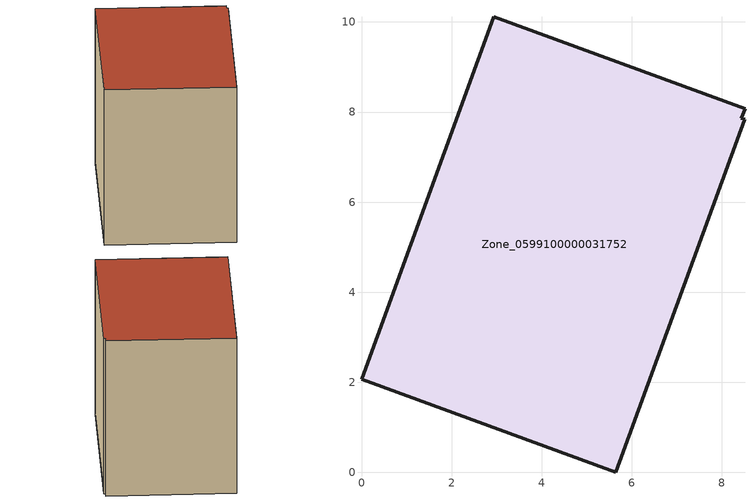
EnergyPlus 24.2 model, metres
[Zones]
Zone_0599100000031752
 floor ground (C_G): 0,2.07 2.94,10.12 8.51,8.07 8.43,7.87 8.5,7.84 5.64,0 z3.42
 wall outside (C_F): 2.94,10.12 0,2.07 5.64,0 8.5,7.84 8.43,7.87 8.51,8.07 2.94,10.12 z3.42:11.21
 roof outside (C_R): 0,2.07 5.64,0 8.5,7.84 8.43,7.87 8.51,8.07 2.94,10.12 z11.21
[BUILDING]
Pand.0599100000031752: North Axis=0; Terrain=City; Loads Convergence Tolerance Value=0.04; Temperature Convergence Tolerance Value=0.4; Solar Distribution=FullExterior; Maximum Number of Warmup Days=25; Minimum Number of Warmup Days=1
[Site:Location]
Rotterdam.The.Hague.AP_ZH_NLD Design_Conditions: Latitude=51.96; Longitude=4.45; Time Zone=1; Elevation=-4.5
[SITE:GROUNDTEMPERATURE:BUILDINGSURFACE]
18, 18, 18, 18, 18, 18, 18, 18, 18, 18, 18, 18
[MATERIAL] Thermal Absorptance=0.9; Solar Absorptance=0.7; Visible Absorptance=0.7
Name | Roughness | Thickness | Conductivity | Density | Specific Heat
G.TI.1975-1991 | MediumSmooth | 0.15 | 0.288461 | 540 | 1210
F.TI.1975-1991 | Rough | 0.3 | 0.230769 | 1920 | 840
R.TI.1975-1991 | MediumRough | 0.2 | 0.153846 | 1500 | 1000
[CONSTRUCTION]
C_G: G.TI.1975-1991
C_F: F.TI.1975-1991
C_R: R.TI.1975-1991
[ZONE]
Zone_0599100000031752: Type=1; Multiplier=1; Ceiling Height=Autocalculate; Volume=Autocalculate; Floor Area=autocalculate; Part of Total Floor Area=Yes
[ZONEINFILTRATION:DESIGNFLOWRATE]
Infil_Zone_0599100000031752: Zone or ZoneList or Space or SpaceList=Zone_0599100000031752; Schedule=AlwaysOn; Design Flow Rate Calculation Method=Flow/Area; Flow Rate per Floor Area=0.003; Constant Term Coefficient=1; Temperature Term Coefficient=0; Velocity Term Coefficient=0; Velocity Squared Term Coefficient=0
[HVACTEMPLATE:ZONE:IDEALLOADSAIRSYSTEM]
Zone_0599100000031752: Maximum Heating Supply Air Temperature=50; Minimum Cooling Supply Air Temperature=13; Maximum Heating Supply Air Humidity Ratio=0.0156; Minimum Cooling Supply Air Humidity Ratio=0.0077; Heating Limit=NoLimit; Cooling Limit=NoLimit; Dehumidification Control Type=ConstantSensibleHeatRatio; Cooling Sensible Heat Ratio=0.7; Dehumidification Setpoint=60; Humidification Control Type=None; Humidification Setpoint=30; Outdoor Air Method=None; Outdoor Air Flow Rate per Person=0.00944; Outdoor Air Flow Rate per Zone Floor Area=0; Outdoor Air Flow Rate per Zone=0; Demand Controlled Ventilation Type=None; Outdoor Air Economizer Type=NoEconomizer; Heat Recovery Type=None; Sensible Heat Recovery Effectiveness=0.7; Latent Heat Recovery Effectiveness=0.65
[ZONECONTROL:THERMOSTAT]
ThermostatControl_Zone_0599100000031752: Zone or ZoneList=Zone_0599100000031752; Control Type Schedule=DualSetpointControlType; Control 1=Thermostat_Zone_0599100000031752; Temperature Difference Between Cutout And Setpoint=0
[THERMOSTATSETPOINT:DUALSETPOINT]
Thermostat_Zone_0599100000031752: Heating Setpoint Temperature Schedule=HeatingSetpoint_Zone_0599100000031752; Cooling Setpoint Temperature Schedule=CoolingSetpoint_Zone_0599100000031752
[SCHEDULE:COMPACT]
HeatingSetpoint_Zone_0599100000031752: Through: 12/31, For: AllDays, Until: 24:00, 21
CoolingSetpoint_Zone_0599100000031752: Through: 12/31, For: AllDays, Until: 24:00, 24
DualSetpointControlType: Through: 12/31, For: AllDays, Until: 24:00, 4
AlwaysOn: Through: 12/31, For: AllDays, Until: 24:00, 1
